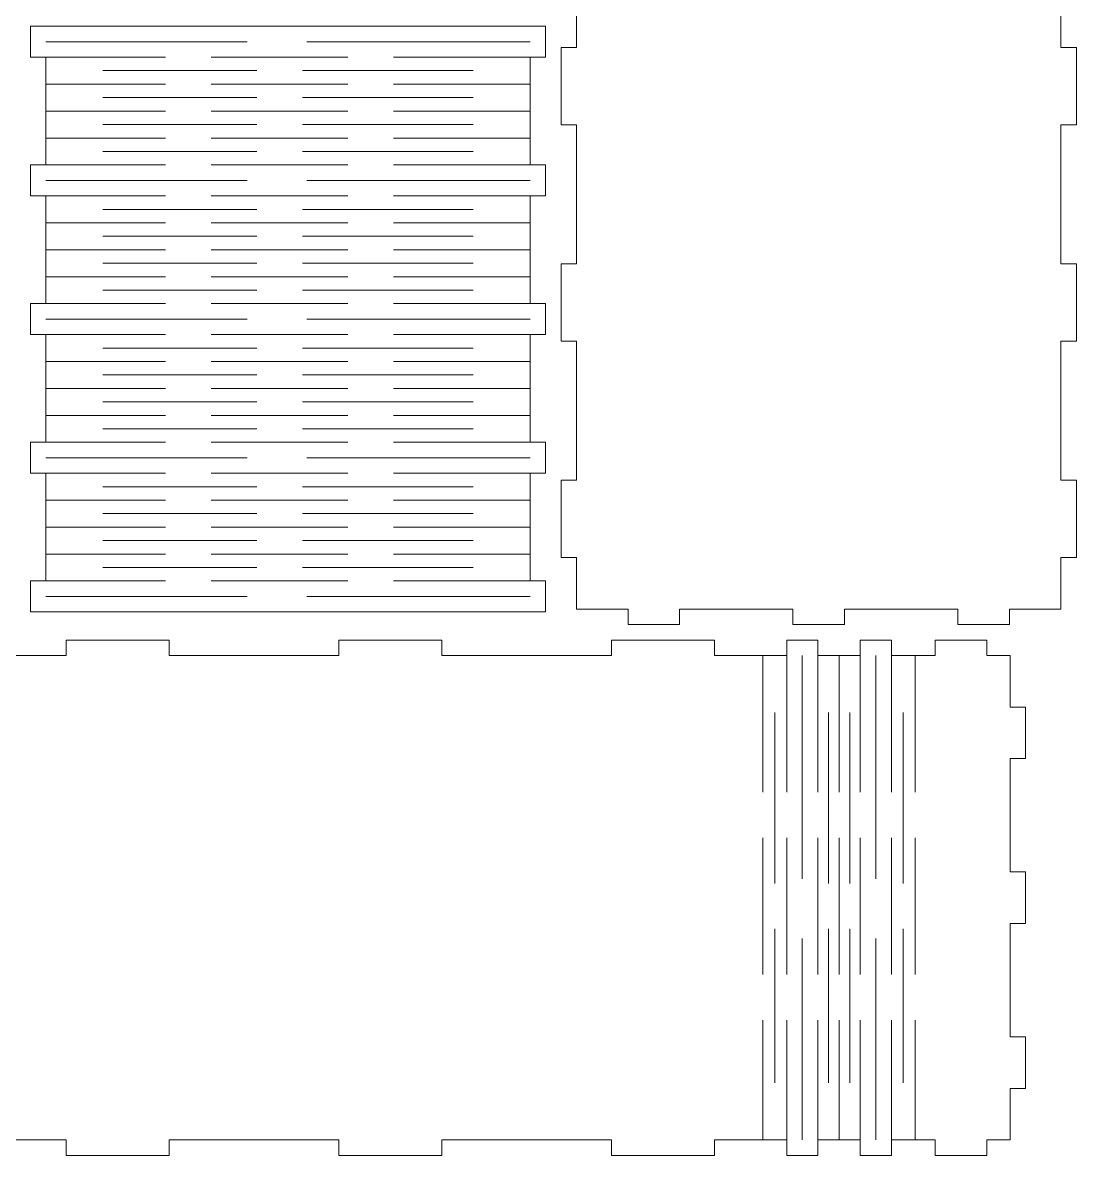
# Model space of a CAD drawing. Header units: millimetres. Extents: x -409 to 409, y -538 to 538.
# Drawn here: x 204.5 to 409, y -538.3 to -318.5 of the extents above; entities that cross this region are included whole.
import ezdxf

# ---------------------------------------------------------------- set-up
doc = ezdxf.new("R2010")
doc.units = ezdxf.units.MM
doc.header["$MEASUREMENT"] = 0
doc.layers.add('Camada 1', color=7, linetype='Continuous')

msp = doc.modelspace()

# ---------------------------------------------------------------- linework, layer by layer
at = {"layer": 'Camada 1', "color": 250, "lineweight": 20}
for points, knots in [([(385.9523, -313.2508), (385.9523, -313.2508), (363.9523, -313.2508), (363.9523, -313.2508), (363.9523, -313.2508), (363.9523, -313.2508), (363.9523, -310.2508), (363.9523, -310.2508), (363.9523, -310.2508), (363.9523, -310.2508), (353.9523, -310.2508), (353.9523, -310.2508), (353.9523, -310.2508), (353.9523, -310.2508), (353.9523, -313.2508), (353.9523, -313.2508), (353.9523, -313.2508), (353.9523, -313.2508), (331.9523, -313.2508), (331.9523, -313.2508), (331.9523, -313.2508), (331.9523, -313.2508), (331.9523, -310.2508), (331.9523, -310.2508), (331.9523, -310.2508), (331.9523, -310.2508), (321.9523, -310.2508), (321.9523, -310.2508), (321.9523, -310.2508), (321.9523, -310.2508), (321.9523, -313.2508), (321.9523, -313.2508), (321.9523, -313.2508), (321.9523, -313.2508), (311.9523, -313.2508), (311.9523, -313.2508), (311.9523, -313.2508), (311.9523, -313.2508), (311.9523, -323.2508), (311.9523, -323.2508), (311.9523, -323.2508), (311.9523, -323.2508), (308.9523, -323.2508), (308.9523, -323.2508), (308.9523, -323.2508), (308.9523, -323.2508), (308.9523, -338.2508), (308.9523, -338.2508), (308.9523, -338.2508), (308.9523, -338.2508), (311.9523, -338.2508), (311.9523, -338.2508), (311.9523, -338.2508), (311.9523, -338.2508), (311.9523, -365.2508), (311.9523, -365.2508), (311.9523, -365.2508), (311.9523, -365.2508), (308.9523, -365.2508), (308.9523, -365.2508), (308.9523, -365.2508), (308.9523, -365.2508), (308.9523, -380.2508), (308.9523, -380.2508), (308.9523, -380.2508), (308.9523, -380.2508), (311.9523, -380.2508), (311.9523, -380.2508), (311.9523, -380.2508), (311.9523, -380.2508), (311.9523, -407.2508), (311.9523, -407.2508), (311.9523, -407.2508), (311.9523, -407.2508), (308.9523, -407.2508), (308.9523, -407.2508), (308.9523, -407.2508), (308.9523, -407.2508), (308.9523, -422.2508), (308.9523, -422.2508), (308.9523, -422.2508), (308.9523, -422.2508), (311.9523, -422.2508), (311.9523, -422.2508), (311.9523, -422.2508), (311.9523, -422.2508), (311.9523, -432.2508), (311.9523, -432.2508), (311.9523, -432.2508), (311.9523, -432.2508), (321.9523, -432.2508), (321.9523, -432.2508), (321.9523, -432.2508), (321.9523, -432.2508), (321.9523, -435.2508), (321.9523, -435.2508), (321.9523, -435.2508), (321.9523, -435.2508), (331.9523, -435.2508), (331.9523, -435.2508), (331.9523, -435.2508), (331.9523, -435.2508), (331.9523, -432.2508), (331.9523, -432.2508), (331.9523, -432.2508), (331.9523, -432.2508), (353.9523, -432.2508), (353.9523, -432.2508), (353.9523, -432.2508), (353.9523, -432.2508), (353.9523, -435.2508), (353.9523, -435.2508), (353.9523, -435.2508), (353.9523, -435.2508), (363.9523, -435.2508), (363.9523, -435.2508), (363.9523, -435.2508), (363.9523, -435.2508), (363.9523, -432.2508), (363.9523, -432.2508), (363.9523, -432.2508), (363.9523, -432.2508), (385.9523, -432.2508), (385.9523, -432.2508), (385.9523, -432.2508), (385.9523, -432.2508), (385.9523, -435.2508), (385.9523, -435.2508), (385.9523, -435.2508), (385.9523, -435.2508), (395.9523, -435.2508), (395.9523, -435.2508), (395.9523, -435.2508), (395.9523, -435.2508), (395.9523, -432.2508), (395.9523, -432.2508), (395.9523, -432.2508), (395.9523, -432.2508), (405.9523, -432.2508), (405.9523, -432.2508), (405.9523, -432.2508), (405.9523, -432.2508), (405.9523, -422.2508), (405.9523, -422.2508), (405.9523, -422.2508), (405.9523, -422.2508), (408.9523, -422.2508), (408.9523, -422.2508), (408.9523, -422.2508), (408.9523, -422.2508), (408.9523, -407.2508), (408.9523, -407.2508), (408.9523, -407.2508), (408.9523, -407.2508), (405.9523, -407.2508), (405.9523, -407.2508), (405.9523, -407.2508), (405.9523, -407.2508), (405.9523, -380.2508), (405.9523, -380.2508), (405.9523, -380.2508), (405.9523, -380.2508), (408.9523, -380.2508), (408.9523, -380.2508), (408.9523, -380.2508), (408.9523, -380.2508), (408.9523, -365.2508), (408.9523, -365.2508), (408.9523, -365.2508), (408.9523, -365.2508), (405.9523, -365.2508), (405.9523, -365.2508), (405.9523, -365.2508), (405.9523, -365.2508), (405.9523, -338.2508), (405.9523, -338.2508), (405.9523, -338.2508), (405.9523, -338.2508), (408.9523, -338.2508), (408.9523, -338.2508), (408.9523, -338.2508), (408.9523, -338.2508), (408.9523, -323.2508), (408.9523, -323.2508), (408.9523, -323.2508), (408.9523, -323.2508), (405.9523, -323.2508), (405.9523, -323.2508), (405.9523, -323.2508), (405.9523, -323.2508), (405.9523, -313.2508), (405.9523, -313.2508), (405.9523, -313.2508), (405.9523, -313.2508), (395.9523, -313.2508), (395.9523, -313.2508), (395.9523, -313.2508), (395.9523, -313.2508), (395.9523, -310.2508), (395.9523, -310.2508), (395.9523, -310.2508), (395.9523, -310.2508), (385.9523, -310.2508), (385.9523, -310.2508), (385.9523, -310.2508), (385.9523, -310.2508), (385.9523, -313.2508), (385.9523, -313.2508)], [0, 0, 0, 0, 0.01886792, 0.01886792, 0.01886792, 0.01886792, 0.03773585, 0.03773585, 0.03773585, 0.03773585, 0.05660377, 0.05660377, 0.05660377, 0.05660377, 0.0754717, 0.0754717, 0.0754717, 0.0754717, 0.09433962, 0.09433962, 0.09433962, 0.09433962, 0.11320755, 0.11320755, 0.11320755, 0.11320755, 0.13207547, 0.13207547, 0.13207547, 0.13207547, 0.1509434, 0.1509434, 0.1509434, 0.1509434, 0.16981132, 0.16981132, 0.16981132, 0.16981132, 0.18867925, 0.18867925, 0.18867925, 0.18867925, 0.20754717, 0.20754717, 0.20754717, 0.20754717, 0.22641509, 0.22641509, 0.22641509, 0.22641509, 0.24528302, 0.24528302, 0.24528302, 0.24528302, 0.26415094, 0.26415094, 0.26415094, 0.26415094, 0.28301887, 0.28301887, 0.28301887, 0.28301887, 0.30188679, 0.30188679, 0.30188679, 0.30188679, 0.32075472, 0.32075472, 0.32075472, 0.32075472, 0.33962264, 0.33962264, 0.33962264, 0.33962264, 0.35849057, 0.35849057, 0.35849057, 0.35849057, 0.37735849, 0.37735849, 0.37735849, 0.37735849, 0.39622642, 0.39622642, 0.39622642, 0.39622642, 0.41509434, 0.41509434, 0.41509434, 0.41509434, 0.43396226, 0.43396226, 0.43396226, 0.43396226, 0.45283019, 0.45283019, 0.45283019, 0.45283019, 0.47169811, 0.47169811, 0.47169811, 0.47169811, 0.49056604, 0.49056604, 0.49056604, 0.49056604, 0.50943396, 0.50943396, 0.50943396, 0.50943396, 0.52830189, 0.52830189, 0.52830189, 0.52830189, 0.54716981, 0.54716981, 0.54716981, 0.54716981, 0.56603774, 0.56603774, 0.56603774, 0.56603774, 0.58490566, 0.58490566, 0.58490566, 0.58490566, 0.60377358, 0.60377358, 0.60377358, 0.60377358, 0.62264151, 0.62264151, 0.62264151, 0.62264151, 0.64150943, 0.64150943, 0.64150943, 0.64150943, 0.66037736, 0.66037736, 0.66037736, 0.66037736, 0.67924528, 0.67924528, 0.67924528, 0.67924528, 0.69811321, 0.69811321, 0.69811321, 0.69811321, 0.71698113, 0.71698113, 0.71698113, 0.71698113, 0.73584906, 0.73584906, 0.73584906, 0.73584906, 0.75471698, 0.75471698, 0.75471698, 0.75471698, 0.77358491, 0.77358491, 0.77358491, 0.77358491, 0.79245283, 0.79245283, 0.79245283, 0.79245283, 0.81132075, 0.81132075, 0.81132075, 0.81132075, 0.83018868, 0.83018868, 0.83018868, 0.83018868, 0.8490566, 0.8490566, 0.8490566, 0.8490566, 0.86792453, 0.86792453, 0.86792453, 0.86792453, 0.88679245, 0.88679245, 0.88679245, 0.88679245, 0.90566038, 0.90566038, 0.90566038, 0.90566038, 0.9245283, 0.9245283, 0.9245283, 0.9245283, 0.94339623, 0.94339623, 0.94339623, 0.94339623, 0.96226415, 0.96226415, 0.96226415, 0.96226415, 1, 1, 1, 1]), ([(205.9523, -319.1508), (205.9523, -319.1508), (305.9523, -319.1508), (305.9523, -319.1508), (305.9523, -319.1508), (305.9523, -319.1508), (305.9523, -325.1545), (305.9523, -325.1545), (305.9523, -325.1545), (305.9523, -325.1545), (302.9523, -325.1545), (302.9523, -325.1545), (302.9523, -325.1545), (302.9523, -325.1545), (302.9523, -346.0621), (302.9523, -346.0621), (302.9523, -346.0621), (302.9523, -346.0621), (305.9523, -346.0621), (305.9523, -346.0621), (305.9523, -346.0621), (305.9523, -346.0621), (305.9523, -352.0658), (305.9523, -352.0658), (305.9523, -352.0658), (305.9523, -352.0658), (302.9523, -352.0658), (302.9523, -352.0658), (302.9523, -352.0658), (302.9523, -352.0658), (302.9523, -372.9735), (302.9523, -372.9735), (302.9523, -372.9735), (302.9523, -372.9735), (305.9523, -372.9735), (305.9523, -372.9735), (305.9523, -372.9735), (305.9523, -372.9735), (305.9523, -378.9771), (305.9523, -378.9771), (305.9523, -378.9771), (305.9523, -378.9771), (302.9523, -378.9771), (302.9523, -378.9771), (302.9523, -378.9771), (302.9523, -378.9771), (302.9523, -399.8848), (302.9523, -399.8848), (302.9523, -399.8848), (302.9523, -399.8848), (305.9523, -399.8848), (305.9523, -399.8848), (305.9523, -399.8848), (305.9523, -399.8848), (305.9523, -405.8885), (305.9523, -405.8885), (305.9523, -405.8885), (305.9523, -405.8885), (302.9523, -405.8885), (302.9523, -405.8885), (302.9523, -405.8885), (302.9523, -405.8885), (302.9523, -426.7961), (302.9523, -426.7961), (302.9523, -426.7961), (302.9523, -426.7961), (305.9523, -426.7961), (305.9523, -426.7961), (305.9523, -426.7961), (305.9523, -426.7961), (305.9523, -432.7998), (305.9523, -432.7998), (305.9523, -432.7998), (305.9523, -432.7998), (205.9523, -432.7998), (205.9523, -432.7998), (205.9523, -432.7998), (205.9523, -432.7998), (205.9523, -426.7961), (205.9523, -426.7961), (205.9523, -426.7961), (205.9523, -426.7961), (208.9523, -426.7961), (208.9523, -426.7961), (208.9523, -426.7961), (208.9523, -426.7961), (208.9523, -405.8885), (208.9523, -405.8885), (208.9523, -405.8885), (208.9523, -405.8885), (205.9523, -405.8885), (205.9523, -405.8885), (205.9523, -405.8885), (205.9523, -405.8885), (205.9523, -399.8848), (205.9523, -399.8848), (205.9523, -399.8848), (205.9523, -399.8848), (208.9523, -399.8848), (208.9523, -399.8848), (208.9523, -399.8848), (208.9523, -399.8848), (208.9523, -378.9771), (208.9523, -378.9771), (208.9523, -378.9771), (208.9523, -378.9771), (205.9523, -378.9771), (205.9523, -378.9771), (205.9523, -378.9771), (205.9523, -378.9771), (205.9523, -372.9735), (205.9523, -372.9735), (205.9523, -372.9735), (205.9523, -372.9735), (208.9523, -372.9735), (208.9523, -372.9735), (208.9523, -372.9735), (208.9523, -372.9735), (208.9523, -352.0658), (208.9523, -352.0658), (208.9523, -352.0658), (208.9523, -352.0658), (205.9523, -352.0658), (205.9523, -352.0658), (205.9523, -352.0658), (205.9523, -352.0658), (205.9523, -346.0621), (205.9523, -346.0621), (205.9523, -346.0621), (205.9523, -346.0621), (208.9523, -346.0621), (208.9523, -346.0621), (208.9523, -346.0621), (208.9523, -346.0621), (208.9523, -325.1545), (208.9523, -325.1545), (208.9523, -325.1545), (208.9523, -325.1545), (205.9523, -325.1545), (205.9523, -325.1545), (205.9523, -325.1545), (205.9523, -325.1545), (205.9523, -319.1508), (205.9523, -319.1508)], [0, 0, 0, 0, 0.02702703, 0.02702703, 0.02702703, 0.02702703, 0.05405405, 0.05405405, 0.05405405, 0.05405405, 0.08108108, 0.08108108, 0.08108108, 0.08108108, 0.10810811, 0.10810811, 0.10810811, 0.10810811, 0.13513514, 0.13513514, 0.13513514, 0.13513514, 0.16216216, 0.16216216, 0.16216216, 0.16216216, 0.18918919, 0.18918919, 0.18918919, 0.18918919, 0.21621622, 0.21621622, 0.21621622, 0.21621622, 0.24324324, 0.24324324, 0.24324324, 0.24324324, 0.27027027, 0.27027027, 0.27027027, 0.27027027, 0.2972973, 0.2972973, 0.2972973, 0.2972973, 0.32432432, 0.32432432, 0.32432432, 0.32432432, 0.35135135, 0.35135135, 0.35135135, 0.35135135, 0.37837838, 0.37837838, 0.37837838, 0.37837838, 0.40540541, 0.40540541, 0.40540541, 0.40540541, 0.43243243, 0.43243243, 0.43243243, 0.43243243, 0.45945946, 0.45945946, 0.45945946, 0.45945946, 0.48648649, 0.48648649, 0.48648649, 0.48648649, 0.51351351, 0.51351351, 0.51351351, 0.51351351, 0.54054054, 0.54054054, 0.54054054, 0.54054054, 0.56756757, 0.56756757, 0.56756757, 0.56756757, 0.59459459, 0.59459459, 0.59459459, 0.59459459, 0.62162162, 0.62162162, 0.62162162, 0.62162162, 0.64864865, 0.64864865, 0.64864865, 0.64864865, 0.67567568, 0.67567568, 0.67567568, 0.67567568, 0.7027027, 0.7027027, 0.7027027, 0.7027027, 0.72972973, 0.72972973, 0.72972973, 0.72972973, 0.75675676, 0.75675676, 0.75675676, 0.75675676, 0.78378378, 0.78378378, 0.78378378, 0.78378378, 0.81081081, 0.81081081, 0.81081081, 0.81081081, 0.83783784, 0.83783784, 0.83783784, 0.83783784, 0.86486486, 0.86486486, 0.86486486, 0.86486486, 0.89189189, 0.89189189, 0.89189189, 0.89189189, 0.91891892, 0.91891892, 0.91891892, 0.91891892, 0.94594595, 0.94594595, 0.94594595, 0.94594595, 1, 1, 1, 1]), ([(381.5812, -535.2508), (381.5812, -535.2508), (373.0618, -535.2508), (373.0618, -535.2508), (373.0618, -535.2508), (373.0618, -535.2508), (373.0618, -538.2508), (373.0618, -538.2508), (373.0618, -538.2508), (373.0618, -538.2508), (367.0169, -538.2508), (367.0169, -538.2508), (367.0169, -538.2508), (367.0169, -538.2508), (367.0169, -535.2508), (367.0169, -535.2508), (367.0169, -535.2508), (367.0169, -535.2508), (358.7926, -535.2508), (358.7926, -535.2508), (358.7926, -535.2508), (358.7926, -535.2508), (358.7926, -538.2508), (358.7926, -538.2508), (358.7926, -538.2508), (358.7926, -538.2508), (352.7477, -538.2508), (352.7477, -538.2508), (352.7477, -538.2508), (352.7477, -538.2508), (352.7477, -535.2508), (352.7477, -535.2508), (352.7477, -535.2508), (352.7477, -535.2508), (338.7283, -535.2508), (338.7283, -535.2508), (338.7283, -535.2508), (338.7283, -535.2508), (338.7283, -538.2508), (338.7283, -538.2508), (338.7283, -538.2508), (338.7283, -538.2508), (318.7283, -538.2508), (318.7283, -538.2508), (318.7283, -538.2508), (318.7283, -538.2508), (318.7283, -535.2508), (318.7283, -535.2508), (318.7283, -535.2508), (318.7283, -535.2508), (285.8105, -535.2508), (285.8105, -535.2508), (285.8105, -535.2508), (285.8105, -535.2508), (285.8105, -538.2508), (285.8105, -538.2508), (285.8105, -538.2508), (285.8105, -538.2508), (265.8105, -538.2508), (265.8105, -538.2508), (265.8105, -538.2508), (265.8105, -538.2508), (265.8105, -535.2508), (265.8105, -535.2508), (265.8105, -535.2508), (265.8105, -535.2508), (232.8926, -535.2508), (232.8926, -535.2508), (232.8926, -535.2508), (232.8926, -535.2508), (232.8926, -538.2508), (232.8926, -538.2508), (232.8926, -538.2508), (232.8926, -538.2508), (212.8926, -538.2508), (212.8926, -538.2508), (212.8926, -538.2508), (212.8926, -538.2508), (212.8926, -535.2508), (212.8926, -535.2508), (212.8926, -535.2508), (212.8926, -535.2508), (202.8926, -535.2508), (202.8926, -535.2508), (202.8926, -535.2508), (202.8926, -535.2508), (202.8926, -441.2508), (202.8926, -441.2508), (202.8926, -441.2508), (202.8926, -441.2508), (212.8926, -441.2508), (212.8926, -441.2508), (212.8926, -441.2508), (212.8926, -441.2508), (212.8926, -438.2508), (212.8926, -438.2508), (212.8926, -438.2508), (212.8926, -438.2508), (232.8926, -438.2508), (232.8926, -438.2508), (232.8926, -438.2508), (232.8926, -438.2508), (232.8926, -441.2508), (232.8926, -441.2508), (232.8926, -441.2508), (232.8926, -441.2508), (265.8105, -441.2508), (265.8105, -441.2508), (265.8105, -441.2508), (265.8105, -441.2508), (265.8105, -438.2508), (265.8105, -438.2508), (265.8105, -438.2508), (265.8105, -438.2508), (285.8105, -438.2508), (285.8105, -438.2508), (285.8105, -438.2508), (285.8105, -438.2508), (285.8105, -441.2508), (285.8105, -441.2508), (285.8105, -441.2508), (285.8105, -441.2508), (318.7283, -441.2508), (318.7283, -441.2508), (318.7283, -441.2508), (318.7283, -441.2508), (318.7283, -438.2508), (318.7283, -438.2508), (318.7283, -438.2508), (318.7283, -438.2508), (338.7283, -438.2508), (338.7283, -438.2508), (338.7283, -438.2508), (338.7283, -438.2508), (338.7283, -441.2508), (338.7283, -441.2508), (338.7283, -441.2508), (338.7283, -441.2508), (352.7477, -441.2508), (352.7477, -441.2508), (352.7477, -441.2508), (352.7477, -441.2508), (352.7477, -438.2508), (352.7477, -438.2508), (352.7477, -438.2508), (352.7477, -438.2508), (358.7926, -438.2508), (358.7926, -438.2508), (358.7926, -438.2508), (358.7926, -438.2508), (358.7926, -441.2508), (358.7926, -441.2508), (358.7926, -441.2508), (358.7926, -441.2508), (367.0169, -441.2508), (367.0169, -441.2508), (367.0169, -441.2508), (367.0169, -441.2508), (367.0169, -438.2508), (367.0169, -438.2508), (367.0169, -438.2508), (367.0169, -438.2508), (373.0618, -438.2508), (373.0618, -438.2508), (373.0618, -438.2508), (373.0618, -438.2508), (373.0618, -441.2508), (373.0618, -441.2508), (373.0618, -441.2508), (373.0618, -441.2508), (381.5812, -441.2508), (381.5812, -441.2508), (381.5812, -441.2508), (381.5812, -441.2508), (381.5812, -438.2508), (381.5812, -438.2508), (381.5812, -438.2508), (381.5812, -438.2508), (391.5812, -438.2508), (391.5812, -438.2508), (391.5812, -438.2508), (391.5812, -438.2508), (391.5812, -441.2508), (391.5812, -441.2508), (391.5812, -441.2508), (391.5812, -441.2508), (396.0812, -441.2508), (396.0812, -441.2508), (396.0812, -441.2508), (396.0812, -441.2508), (396.0812, -451.2508), (396.0812, -451.2508), (396.0812, -451.2508), (396.0812, -451.2508), (399.0812, -451.2508), (399.0812, -451.2508), (399.0812, -451.2508), (399.0812, -451.2508), (399.0812, -461.2508), (399.0812, -461.2508), (399.0812, -461.2508), (399.0812, -461.2508), (396.0812, -461.2508), (396.0812, -461.2508), (396.0812, -461.2508), (396.0812, -461.2508), (396.0812, -483.2508), (396.0812, -483.2508), (396.0812, -483.2508), (396.0812, -483.2508), (399.0812, -483.2508), (399.0812, -483.2508), (399.0812, -483.2508), (399.0812, -483.2508), (399.0812, -493.2508), (399.0812, -493.2508), (399.0812, -493.2508), (399.0812, -493.2508), (396.0812, -493.2508), (396.0812, -493.2508), (396.0812, -493.2508), (396.0812, -493.2508), (396.0812, -515.2508), (396.0812, -515.2508), (396.0812, -515.2508), (396.0812, -515.2508), (399.0812, -515.2508), (399.0812, -515.2508), (399.0812, -515.2508), (399.0812, -515.2508), (399.0812, -525.2508), (399.0812, -525.2508), (399.0812, -525.2508), (399.0812, -525.2508), (396.0812, -525.2508), (396.0812, -525.2508), (396.0812, -525.2508), (396.0812, -525.2508), (396.0812, -535.2508), (396.0812, -535.2508), (396.0812, -535.2508), (396.0812, -535.2508), (391.5812, -535.2508), (391.5812, -535.2508), (391.5812, -535.2508), (391.5812, -535.2508), (391.5812, -538.2508), (391.5812, -538.2508), (391.5812, -538.2508), (391.5812, -538.2508), (381.5812, -538.2508), (381.5812, -538.2508), (381.5812, -538.2508), (381.5812, -538.2508), (381.5812, -535.2508), (381.5812, -535.2508)], [0, 0, 0, 0, 0.01538462, 0.01538462, 0.01538462, 0.01538462, 0.03076923, 0.03076923, 0.03076923, 0.03076923, 0.04615385, 0.04615385, 0.04615385, 0.04615385, 0.06153846, 0.06153846, 0.06153846, 0.06153846, 0.07692308, 0.07692308, 0.07692308, 0.07692308, 0.09230769, 0.09230769, 0.09230769, 0.09230769, 0.10769231, 0.10769231, 0.10769231, 0.10769231, 0.12307692, 0.12307692, 0.12307692, 0.12307692, 0.13846154, 0.13846154, 0.13846154, 0.13846154, 0.15384615, 0.15384615, 0.15384615, 0.15384615, 0.16923077, 0.16923077, 0.16923077, 0.16923077, 0.18461538, 0.18461538, 0.18461538, 0.18461538, 0.2, 0.2, 0.2, 0.2, 0.21538462, 0.21538462, 0.21538462, 0.21538462, 0.23076923, 0.23076923, 0.23076923, 0.23076923, 0.24615385, 0.24615385, 0.24615385, 0.24615385, 0.26153846, 0.26153846, 0.26153846, 0.26153846, 0.27692308, 0.27692308, 0.27692308, 0.27692308, 0.29230769, 0.29230769, 0.29230769, 0.29230769, 0.30769231, 0.30769231, 0.30769231, 0.30769231, 0.32307692, 0.32307692, 0.32307692, 0.32307692, 0.33846154, 0.33846154, 0.33846154, 0.33846154, 0.35384615, 0.35384615, 0.35384615, 0.35384615, 0.36923077, 0.36923077, 0.36923077, 0.36923077, 0.38461538, 0.38461538, 0.38461538, 0.38461538, 0.4, 0.4, 0.4, 0.4, 0.41538462, 0.41538462, 0.41538462, 0.41538462, 0.43076923, 0.43076923, 0.43076923, 0.43076923, 0.44615385, 0.44615385, 0.44615385, 0.44615385, 0.46153846, 0.46153846, 0.46153846, 0.46153846, 0.47692308, 0.47692308, 0.47692308, 0.47692308, 0.49230769, 0.49230769, 0.49230769, 0.49230769, 0.50769231, 0.50769231, 0.50769231, 0.50769231, 0.52307692, 0.52307692, 0.52307692, 0.52307692, 0.53846154, 0.53846154, 0.53846154, 0.53846154, 0.55384615, 0.55384615, 0.55384615, 0.55384615, 0.56923077, 0.56923077, 0.56923077, 0.56923077, 0.58461538, 0.58461538, 0.58461538, 0.58461538, 0.6, 0.6, 0.6, 0.6, 0.61538462, 0.61538462, 0.61538462, 0.61538462, 0.63076923, 0.63076923, 0.63076923, 0.63076923, 0.64615385, 0.64615385, 0.64615385, 0.64615385, 0.66153846, 0.66153846, 0.66153846, 0.66153846, 0.67692308, 0.67692308, 0.67692308, 0.67692308, 0.69230769, 0.69230769, 0.69230769, 0.69230769, 0.70769231, 0.70769231, 0.70769231, 0.70769231, 0.72307692, 0.72307692, 0.72307692, 0.72307692, 0.73846154, 0.73846154, 0.73846154, 0.73846154, 0.75384615, 0.75384615, 0.75384615, 0.75384615, 0.76923077, 0.76923077, 0.76923077, 0.76923077, 0.78461538, 0.78461538, 0.78461538, 0.78461538, 0.8, 0.8, 0.8, 0.8, 0.81538462, 0.81538462, 0.81538462, 0.81538462, 0.83076923, 0.83076923, 0.83076923, 0.83076923, 0.84615385, 0.84615385, 0.84615385, 0.84615385, 0.86153846, 0.86153846, 0.86153846, 0.86153846, 0.87692308, 0.87692308, 0.87692308, 0.87692308, 0.89230769, 0.89230769, 0.89230769, 0.89230769, 0.90769231, 0.90769231, 0.90769231, 0.90769231, 0.92307692, 0.92307692, 0.92307692, 0.92307692, 0.93846154, 0.93846154, 0.93846154, 0.93846154, 0.95384615, 0.95384615, 0.95384615, 0.95384615, 0.96923077, 0.96923077, 0.96923077, 0.96923077, 1, 1, 1, 1])]:
    msp.add_open_spline(points, degree=3, knots=knots, dxfattribs=at)
for points in [[(248.0269, -322.1528), (248.0269, -322.1528), (208.9523, -322.1528), (208.9523, -322.1528)], [(302.9523, -322.1528), (302.9523, -322.1528), (259.59, -322.1528), (259.59, -322.1528)], [(232.2038, -325.1548), (232.2038, -325.1548), (208.9523, -325.1548), (208.9523, -325.1548)], [(267.5781, -325.1548), (267.5781, -325.1548), (241.0475, -325.1548), (241.0475, -325.1548)], [(302.9523, -325.1548), (302.9523, -325.1548), (276.4216, -325.1548), (276.4216, -325.1548)], [(249.891, -327.7684), (249.891, -327.7684), (220.0068, -327.7684), (220.0068, -327.7684)], [(291.8978, -327.7684), (291.8978, -327.7684), (258.7344, -327.7684), (258.7344, -327.7684)], [(232.2038, -330.3819), (232.2038, -330.3819), (208.9523, -330.3819), (208.9523, -330.3819)], [(267.5781, -330.3819), (267.5781, -330.3819), (241.0475, -330.3819), (241.0475, -330.3819)], [(302.9523, -330.3819), (302.9523, -330.3819), (276.4216, -330.3819), (276.4216, -330.3819)], [(249.891, -332.9955), (249.891, -332.9955), (220.0068, -332.9955), (220.0068, -332.9955)], [(291.8978, -332.9955), (291.8978, -332.9955), (258.7344, -332.9955), (258.7344, -332.9955)], [(232.2038, -335.6087), (232.2038, -335.6087), (208.9523, -335.6087), (208.9523, -335.6087)], [(267.5781, -335.6087), (267.5781, -335.6087), (241.0475, -335.6087), (241.0475, -335.6087)], [(302.9523, -335.6087), (302.9523, -335.6087), (276.4216, -335.6087), (276.4216, -335.6087)], [(249.891, -338.2221), (249.891, -338.2221), (220.0068, -338.2221), (220.0068, -338.2221)], [(291.8978, -338.2221), (291.8978, -338.2221), (258.7344, -338.2221), (258.7344, -338.2221)], [(232.2038, -340.8356), (232.2038, -340.8356), (208.9523, -340.8356), (208.9523, -340.8356)], [(267.5781, -340.8356), (267.5781, -340.8356), (241.0475, -340.8356), (241.0475, -340.8356)], [(302.9523, -340.8356), (302.9523, -340.8356), (276.4216, -340.8356), (276.4216, -340.8356)], [(249.891, -343.4489), (249.891, -343.4489), (220.0068, -343.4489), (220.0068, -343.4489)], [(291.8978, -343.4489), (291.8978, -343.4489), (258.7344, -343.4489), (258.7344, -343.4489)], [(232.2038, -346.0622), (232.2038, -346.0622), (208.9523, -346.0622), (208.9523, -346.0622)], [(267.5781, -346.0622), (267.5781, -346.0622), (241.0475, -346.0622), (241.0475, -346.0622)], [(302.9523, -346.0622), (302.9523, -346.0622), (276.4216, -346.0622), (276.4216, -346.0622)], [(248.0269, -349.0641), (248.0269, -349.0641), (208.9523, -349.0641), (208.9523, -349.0641)], [(302.9523, -349.0641), (302.9523, -349.0641), (259.59, -349.0641), (259.59, -349.0641)], [(232.2038, -352.0661), (232.2038, -352.0661), (208.9523, -352.0661), (208.9523, -352.0661)], [(267.5781, -352.0661), (267.5781, -352.0661), (241.0475, -352.0661), (241.0475, -352.0661)], [(302.9523, -352.0661), (302.9523, -352.0661), (276.4216, -352.0661), (276.4216, -352.0661)], [(249.891, -354.6797), (249.891, -354.6797), (220.0068, -354.6797), (220.0068, -354.6797)], [(291.8978, -354.6797), (291.8978, -354.6797), (258.7344, -354.6797), (258.7344, -354.6797)], [(232.2038, -357.2932), (232.2038, -357.2932), (208.9523, -357.2932), (208.9523, -357.2932)], [(267.5781, -357.2932), (267.5781, -357.2932), (241.0475, -357.2932), (241.0475, -357.2932)], [(302.9523, -357.2932), (302.9523, -357.2932), (276.4216, -357.2932), (276.4216, -357.2932)], [(249.891, -359.9068), (249.891, -359.9068), (220.0068, -359.9068), (220.0068, -359.9068)], [(291.8978, -359.9068), (291.8978, -359.9068), (258.7344, -359.9068), (258.7344, -359.9068)], [(232.2038, -362.52), (232.2038, -362.52), (208.9523, -362.52), (208.9523, -362.52)], [(267.5781, -362.52), (267.5781, -362.52), (241.0475, -362.52), (241.0475, -362.52)], [(302.9523, -362.52), (302.9523, -362.52), (276.4216, -362.52), (276.4216, -362.52)], [(249.891, -365.1334), (249.891, -365.1334), (220.0068, -365.1334), (220.0068, -365.1334)], [(291.8978, -365.1334), (291.8978, -365.1334), (258.7344, -365.1334), (258.7344, -365.1334)], [(232.2038, -367.7469), (232.2038, -367.7469), (208.9523, -367.7469), (208.9523, -367.7469)], [(267.5781, -367.7469), (267.5781, -367.7469), (241.0475, -367.7469), (241.0475, -367.7469)], [(302.9523, -367.7469), (302.9523, -367.7469), (276.4216, -367.7469), (276.4216, -367.7469)], [(249.891, -370.3602), (249.891, -370.3602), (220.0068, -370.3602), (220.0068, -370.3602)], [(291.8978, -370.3602), (291.8978, -370.3602), (258.7344, -370.3602), (258.7344, -370.3602)], [(232.2038, -372.9735), (232.2038, -372.9735), (208.9523, -372.9735), (208.9523, -372.9735)], [(267.5781, -372.9735), (267.5781, -372.9735), (241.0475, -372.9735), (241.0475, -372.9735)], [(302.9523, -372.9735), (302.9523, -372.9735), (276.4216, -372.9735), (276.4216, -372.9735)], [(248.0269, -375.9754), (248.0269, -375.9754), (208.9523, -375.9754), (208.9523, -375.9754)], [(302.9523, -375.9754), (302.9523, -375.9754), (259.59, -375.9754), (259.59, -375.9754)], [(232.2038, -378.9774), (232.2038, -378.9774), (208.9523, -378.9774), (208.9523, -378.9774)], [(267.5781, -378.9774), (267.5781, -378.9774), (241.0475, -378.9774), (241.0475, -378.9774)], [(302.9523, -378.9774), (302.9523, -378.9774), (276.4216, -378.9774), (276.4216, -378.9774)], [(249.891, -381.591), (249.891, -381.591), (220.0068, -381.591), (220.0068, -381.591)], [(291.8978, -381.591), (291.8978, -381.591), (258.7344, -381.591), (258.7344, -381.591)], [(232.2038, -384.2045), (232.2038, -384.2045), (208.9523, -384.2045), (208.9523, -384.2045)], [(267.5781, -384.2045), (267.5781, -384.2045), (241.0475, -384.2045), (241.0475, -384.2045)], [(302.9523, -384.2045), (302.9523, -384.2045), (276.4216, -384.2045), (276.4216, -384.2045)], [(249.891, -386.8181), (249.891, -386.8181), (220.0068, -386.8181), (220.0068, -386.8181)], [(291.8978, -386.8181), (291.8978, -386.8181), (258.7344, -386.8181), (258.7344, -386.8181)], [(232.2038, -389.4313), (232.2038, -389.4313), (208.9523, -389.4313), (208.9523, -389.4313)], [(267.5781, -389.4313), (267.5781, -389.4313), (241.0475, -389.4313), (241.0475, -389.4313)], [(302.9523, -389.4313), (302.9523, -389.4313), (276.4216, -389.4313), (276.4216, -389.4313)], [(249.891, -392.0447), (249.891, -392.0447), (220.0068, -392.0447), (220.0068, -392.0447)], [(291.8978, -392.0447), (291.8978, -392.0447), (258.7344, -392.0447), (258.7344, -392.0447)], [(232.2038, -394.6582), (232.2038, -394.6582), (208.9523, -394.6582), (208.9523, -394.6582)], [(267.5781, -394.6582), (267.5781, -394.6582), (241.0475, -394.6582), (241.0475, -394.6582)], [(302.9523, -394.6582), (302.9523, -394.6582), (276.4216, -394.6582), (276.4216, -394.6582)], [(249.891, -397.2715), (249.891, -397.2715), (220.0068, -397.2715), (220.0068, -397.2715)], [(291.8978, -397.2715), (291.8978, -397.2715), (258.7344, -397.2715), (258.7344, -397.2715)], [(232.2038, -399.8848), (232.2038, -399.8848), (208.9523, -399.8848), (208.9523, -399.8848)], [(267.5781, -399.8848), (267.5781, -399.8848), (241.0475, -399.8848), (241.0475, -399.8848)], [(302.9523, -399.8848), (302.9523, -399.8848), (276.4216, -399.8848), (276.4216, -399.8848)], [(248.0269, -402.8867), (248.0269, -402.8867), (208.9523, -402.8867), (208.9523, -402.8867)], [(302.9523, -402.8867), (302.9523, -402.8867), (259.59, -402.8867), (259.59, -402.8867)], [(232.2038, -405.8887), (232.2038, -405.8887), (208.9523, -405.8887), (208.9523, -405.8887)], [(267.5781, -405.8887), (267.5781, -405.8887), (241.0475, -405.8887), (241.0475, -405.8887)], [(302.9523, -405.8887), (302.9523, -405.8887), (276.4216, -405.8887), (276.4216, -405.8887)], [(249.891, -408.5023), (249.891, -408.5023), (220.0068, -408.5023), (220.0068, -408.5023)], [(291.8978, -408.5023), (291.8978, -408.5023), (258.7344, -408.5023), (258.7344, -408.5023)], [(232.2038, -411.1158), (232.2038, -411.1158), (208.9523, -411.1158), (208.9523, -411.1158)], [(267.5781, -411.1158), (267.5781, -411.1158), (241.0475, -411.1158), (241.0475, -411.1158)], [(302.9523, -411.1158), (302.9523, -411.1158), (276.4216, -411.1158), (276.4216, -411.1158)], [(249.891, -413.7294), (249.891, -413.7294), (220.0068, -413.7294), (220.0068, -413.7294)], [(291.8978, -413.7294), (291.8978, -413.7294), (258.7344, -413.7294), (258.7344, -413.7294)], [(232.2038, -416.3426), (232.2038, -416.3426), (208.9523, -416.3426), (208.9523, -416.3426)], [(267.5781, -416.3426), (267.5781, -416.3426), (241.0475, -416.3426), (241.0475, -416.3426)], [(302.9523, -416.3426), (302.9523, -416.3426), (276.4216, -416.3426), (276.4216, -416.3426)], [(249.891, -418.956), (249.891, -418.956), (220.0068, -418.956), (220.0068, -418.956)], [(291.8978, -418.956), (291.8978, -418.956), (258.7344, -418.956), (258.7344, -418.956)], [(232.2038, -421.5695), (232.2038, -421.5695), (208.9523, -421.5695), (208.9523, -421.5695)], [(267.5781, -421.5695), (267.5781, -421.5695), (241.0475, -421.5695), (241.0475, -421.5695)], [(302.9523, -421.5695), (302.9523, -421.5695), (276.4216, -421.5695), (276.4216, -421.5695)], [(249.891, -424.1828), (249.891, -424.1828), (220.0068, -424.1828), (220.0068, -424.1828)], [(291.8978, -424.1828), (291.8978, -424.1828), (258.7344, -424.1828), (258.7344, -424.1828)], [(232.2038, -426.7961), (232.2038, -426.7961), (208.9523, -426.7961), (208.9523, -426.7961)], [(267.5781, -426.7961), (267.5781, -426.7961), (241.0475, -426.7961), (241.0475, -426.7961)], [(302.9523, -426.7961), (302.9523, -426.7961), (276.4216, -426.7961), (276.4216, -426.7961)], [(248.0269, -429.798), (248.0269, -429.798), (208.9523, -429.798), (208.9523, -429.798)], [(302.9523, -429.798), (302.9523, -429.798), (259.59, -429.798), (259.59, -429.798)], [(348.1323, -441.2508), (348.1323, -441.2508), (348.1323, -467.7815), (348.1323, -467.7815)], [(352.7477, -441.2508), (352.7477, -441.2508), (352.7477, -467.7815), (352.7477, -467.7815)], [(355.7702, -441.2508), (355.7702, -441.2508), (355.7702, -484.6131), (355.7702, -484.6131)], [(358.7928, -441.2508), (358.7928, -441.2508), (358.7928, -467.7815), (358.7928, -467.7815)], [(362.9046, -441.2508), (362.9046, -441.2508), (362.9046, -467.7815), (362.9046, -467.7815)], [(367.0167, -441.2508), (367.0167, -441.2508), (367.0167, -467.7815), (367.0167, -467.7815)], [(370.0394, -441.2508), (370.0394, -441.2508), (370.0394, -484.6131), (370.0394, -484.6131)], [(373.0618, -441.2508), (373.0618, -441.2508), (373.0618, -467.7815), (373.0618, -467.7815)], [(377.6772, -441.2508), (377.6772, -441.2508), (377.6772, -467.7815), (377.6772, -467.7815)], [(350.44, -452.3053), (350.44, -452.3053), (350.44, -485.4687), (350.44, -485.4687)], [(360.8487, -452.3053), (360.8487, -452.3053), (360.8487, -485.4687), (360.8487, -485.4687)], [(364.9607, -452.3053), (364.9607, -452.3053), (364.9607, -485.4687), (364.9607, -485.4687)], [(375.3695, -452.3053), (375.3695, -452.3053), (375.3695, -485.4687), (375.3695, -485.4687)], [(348.1323, -476.625), (348.1323, -476.625), (348.1323, -503.1556), (348.1323, -503.1556)], [(352.7477, -476.625), (352.7477, -476.625), (352.7477, -503.1556), (352.7477, -503.1556)], [(358.7928, -476.625), (358.7928, -476.625), (358.7928, -503.1556), (358.7928, -503.1556)], [(362.9046, -476.625), (362.9046, -476.625), (362.9046, -503.1556), (362.9046, -503.1556)], [(367.0167, -476.625), (367.0167, -476.625), (367.0167, -503.1556), (367.0167, -503.1556)], [(373.0618, -476.625), (373.0618, -476.625), (373.0618, -503.1556), (373.0618, -503.1556)], [(377.6772, -476.625), (377.6772, -476.625), (377.6772, -503.1556), (377.6772, -503.1556)], [(350.44, -494.3121), (350.44, -494.3121), (350.44, -524.1963), (350.44, -524.1963)], [(360.8487, -494.3121), (360.8487, -494.3121), (360.8487, -524.1963), (360.8487, -524.1963)], [(364.9607, -494.3121), (364.9607, -494.3121), (364.9607, -524.1963), (364.9607, -524.1963)], [(375.3695, -494.3121), (375.3695, -494.3121), (375.3695, -524.1963), (375.3695, -524.1963)], [(355.7702, -496.1762), (355.7702, -496.1762), (355.7702, -535.2508), (355.7702, -535.2508)], [(370.0394, -496.1762), (370.0394, -496.1762), (370.0394, -535.2508), (370.0394, -535.2508)], [(348.1323, -511.9993), (348.1323, -511.9993), (348.1323, -535.2508), (348.1323, -535.2508)], [(352.7477, -511.9993), (352.7477, -511.9993), (352.7477, -535.2508), (352.7477, -535.2508)], [(358.7928, -511.9993), (358.7928, -511.9993), (358.7928, -535.2508), (358.7928, -535.2508)], [(362.9046, -511.9993), (362.9046, -511.9993), (362.9046, -535.2508), (362.9046, -535.2508)], [(367.0167, -511.9993), (367.0167, -511.9993), (367.0167, -535.2508), (367.0167, -535.2508)], [(373.0618, -511.9993), (373.0618, -511.9993), (373.0618, -535.2508), (373.0618, -535.2508)], [(377.6772, -511.9993), (377.6772, -511.9993), (377.6772, -535.2508), (377.6772, -535.2508)]]:
    msp.add_open_spline(points, degree=3, dxfattribs=at)

doc.saveas('drawing.dxf')
